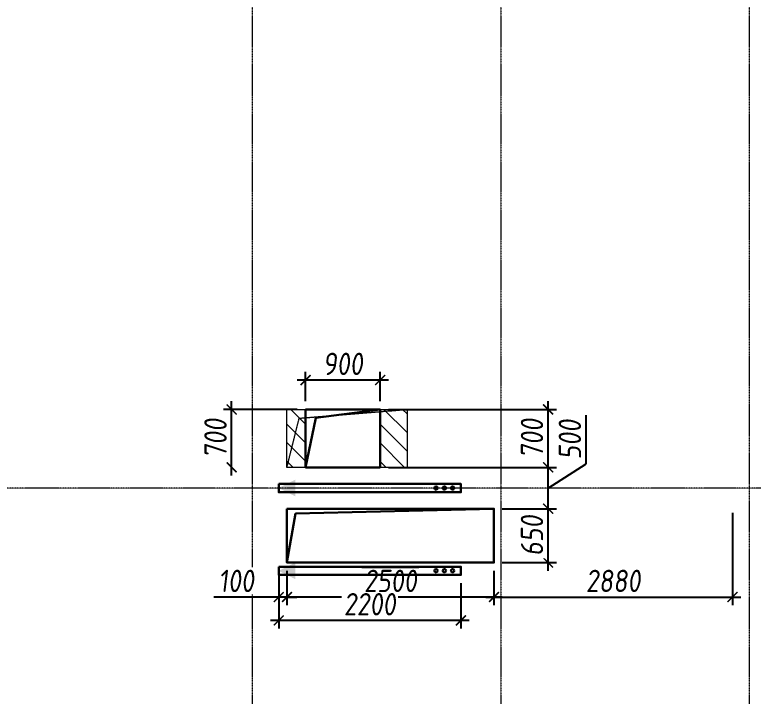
# Model space of a CAD drawing. Header units: millimetres. Extents: x -233751 to 529254, y -907864 to 285890.
# Drawn here: x -80163 to -71245, y -95915 to -87681 of the extents above; entities that cross this region are included whole.
import ezdxf

# ---------------------------------------------------------------- set-up
doc = ezdxf.new("R2010")
doc.units = ezdxf.units.MM
doc.linetypes.add('ADSK_Штриховая_ш2 п1', pattern=[3, 2, -1])
doc.linetypes.add('осевая', pattern=[2, 1.25, -0.25, 0.25, -0.25])
doc.layers.get('0').update_dxf_attribs({"lineweight": 30})
doc.layers.get('Defpoints').update_dxf_attribs({"lineweight": 0})
for name, color, linetype, lineweight in [('КР_Металл', 3, 'Continuous', 30), ('КР_Новые отверстия', 5, 'Continuous', 30), ('КР_Оси', 7, 'Continuous', 5), ('КР_Размеры отверстия', 7, 'Continuous', 5), ('КР_Размеры усиление', 1, 'Continuous', 5), ('КР_Сущ отверстия', 6, 'Continuous', 15)]:
    doc.layers.add(name, color=color, linetype=linetype, lineweight=lineweight)
doc.styles.add('ISOCPEUR', font='isocpeur.ttf', dxfattribs={"width": 0.85, "oblique": 7})
doc.dimstyles.new('R_100', dxfattribs={"dimtxt": 270, "dimasz": 120, "dimexe": 100, "dimexo": 100, "dimgap": 60, "dimtad": 1, "dimdec": 0, "dimrnd": 5, "dimzin": 0, "dimdsep": 46, "dimtxsty": 'ISOCPEUR', "dimblk": 'ARCHTICK', "dimcen": 0, "dimdle": 100, "dimclrd": 256, "dimclre": 256, "dimclrt": 256, "dimadec": 0, "dimazin": 0, "dimtfac": 2, "dimtdec": 0, "dimtmove": 0, "dimatfit": 3, "dimfxl": 1, "dimtvp": 3, "dimtfill": 1, "dimtolj": 1, "dimtzin": 0, "dimarcsym": 0})

# ---------------------------------------------------------------- blocks, each defined once
blk = doc.blocks.new('*U2150')
at = {"color": 0, "linetype": 'ByBlock', "lineweight": -2, "ltscale": 10}
blk.add_line((0, 0), (-71486.9, 0), dxfattribs=at)
blk = doc.blocks.new('*U2159')
at = {"color": 0, "linetype": 'ByBlock', "lineweight": -2, "ltscale": 10}
blk.add_line((0, 0), (0, -53277.8), dxfattribs=at)
blk = doc.blocks.new('*U2160')
at = {"color": 0, "linetype": 'ByBlock', "lineweight": -2, "ltscale": 10}
blk.add_line((0, 0), (0, -53277.8), dxfattribs=at)
blk = doc.blocks.new('*U2161')
at = {"color": 0, "linetype": 'ByBlock', "lineweight": -2, "ltscale": 10}
blk.add_line((0, 0), (0, -53277.8), dxfattribs=at)
blk = doc.blocks.new('_ArchTick')
at = {"color": 0, "linetype": 'ByBlock', "const_width": 0.15}
blk.add_lwpolyline([(-0.5, -0.5), (0.5, 0.5)], dxfattribs=at)
blk = doc.blocks.new('*D1153')
at = {"layer": 'Defpoints', "color": 0, "transparency": 16777216}
for p in [(-76650.9, -92094.2), (-76650.9, -92449.3), (-75750.9, -92449.3)]:
    blk.add_point(p, dxfattribs=at)
at = {"layer": 'КР_Размеры отверстия', "lineweight": -2, "transparency": 16777216}
for p, q in [((-76650.9, -92349.3), (-76650.9, -91994.2)), ((-75750.9, -92349.3), (-75750.9, -91994.2)), ((-75650.9, -92094.2), (-76750.9, -92094.2))]:
    blk.add_line(p, q, dxfattribs=at)
at = {"layer": 'КР_Размеры отверстия', "lineweight": -2, "transparency": 16777216, "xscale": 120, "yscale": 120, "zscale": 120, "rotation": 180}
blk.add_blockref('_ArchTick', (-76650.9, -92094.2), dxfattribs=at)
at = {"layer": 'КР_Размеры отверстия', "lineweight": -2, "transparency": 16777216, "xscale": 120, "yscale": 120, "zscale": 120}
blk.add_blockref('_ArchTick', (-75750.9, -92094.2), dxfattribs=at)
at = {"layer": 'КР_Размеры отверстия', "transparency": 16777216, "insert": (-76200.9, -91899.2), "char_height": 270, "attachment_point": 5, "style": 'ISOCPEUR', "bg_fill": 3, "box_fill_scale": 1.1, "bg_fill_color": 256, "bg_fill_true_color": 13158600, "bg_fill_transparency": 0}
blk.add_mtext('\\A1;900', dxfattribs=at)
blk = doc.blocks.new('*D1192')
at = {"layer": 'Defpoints', "color": 0, "transparency": 16777216}
for p in [(-77544, -92449.3), (-76650.9, -92449.3), (-77544, -93149.3)]:
    blk.add_point(p, dxfattribs=at)
at = {"layer": 'КР_Размеры отверстия', "lineweight": -2, "transparency": 16777216}
for p, q in [((-77544, -93249.3), (-77544, -92349.3)), ((-76750.9, -92449.3), (-77644, -92449.3))]:
    blk.add_line(p, q, dxfattribs=at)
at = {"layer": 'КР_Размеры отверстия', "lineweight": -2, "transparency": 16777216, "xscale": 120, "yscale": 120, "zscale": 120}
for p, rotation in [((-77544, -92449.3), 90), ((-77544, -93149.3), 270)]:
    blk.add_blockref('_ArchTick', p, dxfattribs=dict(at, rotation=rotation))
at = {"layer": 'КР_Размеры отверстия', "transparency": 16777216, "insert": (-77739, -92799.3), "char_height": 270, "attachment_point": 5, "rotation": 90, "style": 'ISOCPEUR', "bg_fill": 3, "box_fill_scale": 1.1, "bg_fill_color": 256, "bg_fill_true_color": 13158600, "bg_fill_transparency": 0}
blk.add_mtext('\\A1;700', dxfattribs=at)
blk = doc.blocks.new('*D1471')
at = {"layer": 'Defpoints', "color": 0, "transparency": 16777216}
for p in [(-76875.9, -94299.3), (-74375.9, -94299.3), (-76875.9, -94716.3)]:
    blk.add_point(p, dxfattribs=at)
at = {"layer": 'КР_Размеры отверстия', "lineweight": -2, "transparency": 16777216}
for p, q in [((-76875.9, -94399.3), (-76875.9, -94816.3)), ((-74375.9, -94399.3), (-74375.9, -94816.3)), ((-74275.9, -94716.3), (-76975.9, -94716.3))]:
    blk.add_line(p, q, dxfattribs=at)
at = {"layer": 'КР_Размеры отверстия', "lineweight": -2, "transparency": 16777216, "xscale": 120, "yscale": 120, "zscale": 120, "rotation": 180}
blk.add_blockref('_ArchTick', (-76875.9, -94716.3), dxfattribs=at)
at = {"layer": 'КР_Размеры отверстия', "lineweight": -2, "transparency": 16777216, "xscale": 120, "yscale": 120, "zscale": 120}
blk.add_blockref('_ArchTick', (-74375.9, -94716.3), dxfattribs=at)
at = {"layer": 'КР_Размеры отверстия', "transparency": 16777216, "insert": (-75625.9, -94521.3), "char_height": 270, "attachment_point": 5, "style": 'ISOCPEUR', "bg_fill": 3, "box_fill_scale": 1.1, "bg_fill_color": 256, "bg_fill_true_color": 13158600, "bg_fill_transparency": 0}
blk.add_mtext('\\A1;2500', dxfattribs=at)
blk = doc.blocks.new('*D1472')
at = {"layer": 'Defpoints', "color": 0, "transparency": 16777216}
for p in [(-76975.9, -94299.3), (-76875.9, -94299.3), (-76975.9, -94716.3)]:
    blk.add_point(p, dxfattribs=at)
at = {"layer": 'КР_Размеры отверстия', "lineweight": -2, "transparency": 16777216}
for p, q in [((-76975.9, -94399.3), (-76975.9, -94816.3)), ((-76875.9, -94399.3), (-76875.9, -94816.3)), ((-76975.9, -94716.3), (-77759.2, -94716.3)), ((-76875.9, -94716.3), (-76975.9, -94716.3)), ((-76875.9, -94716.3), (-76755.9, -94716.3))]:
    blk.add_line(p, q, dxfattribs=at)
at = {"layer": 'КР_Размеры отверстия', "lineweight": -2, "transparency": 16777216, "xscale": 120, "yscale": 120, "zscale": 120}
blk.add_blockref('_ArchTick', (-76975.9, -94716.3), dxfattribs=at)
at = {"layer": 'КР_Размеры отверстия', "lineweight": -2, "transparency": 16777216, "xscale": 120, "yscale": 120, "zscale": 120, "rotation": 180}
blk.add_blockref('_ArchTick', (-76875.9, -94716.3), dxfattribs=at)
at = {"layer": 'КР_Размеры отверстия', "transparency": 16777216, "insert": (-77487.5, -94521.3), "char_height": 270, "attachment_point": 5, "style": 'ISOCPEUR', "bg_fill": 3, "box_fill_scale": 1.1, "bg_fill_color": 256, "bg_fill_true_color": 13158600, "bg_fill_transparency": 0}
blk.add_mtext('\\A1;100', dxfattribs=at)
blk = doc.blocks.new('*D1473')
at = {"layer": 'Defpoints', "color": 0, "transparency": 16777216}
for p in [(-71495.8, -93599.3), (-74375.9, -94299.3), (-71495.8, -94716.3)]:
    blk.add_point(p, dxfattribs=at)
at = {"layer": 'КР_Размеры отверстия', "lineweight": -2, "transparency": 16777216}
for p, q in [((-71495.8, -93699.3), (-71495.8, -94816.3)), ((-74375.9, -94399.3), (-74375.9, -94816.3)), ((-74475.9, -94716.3), (-71395.8, -94716.3))]:
    blk.add_line(p, q, dxfattribs=at)
at = {"layer": 'КР_Размеры отверстия', "lineweight": -2, "transparency": 16777216, "xscale": 120, "yscale": 120, "zscale": 120, "rotation": 180}
blk.add_blockref('_ArchTick', (-74375.9, -94716.3), dxfattribs=at)
at = {"layer": 'КР_Размеры отверстия', "lineweight": -2, "transparency": 16777216, "xscale": 120, "yscale": 120, "zscale": 120}
blk.add_blockref('_ArchTick', (-71495.8, -94716.3), dxfattribs=at)
at = {"layer": 'КР_Размеры отверстия', "transparency": 16777216, "insert": (-72935.8, -94521.3), "char_height": 270, "attachment_point": 5, "style": 'ISOCPEUR', "bg_fill": 3, "box_fill_scale": 1.1, "bg_fill_color": 256, "bg_fill_true_color": 13158600, "bg_fill_transparency": 0}
blk.add_mtext('\\A1;2880', dxfattribs=at)
blk = doc.blocks.new('*D1474')
at = {"layer": 'Defpoints', "color": 0, "transparency": 16777216}
for p in [(-74375.9, -93649.3), (-73722.1, -93649.3), (-74375.9, -94299.3)]:
    blk.add_point(p, dxfattribs=at)
at = {"layer": 'КР_Размеры отверстия', "lineweight": -2, "transparency": 16777216}
for p, q in [((-73722.1, -94399.3), (-73722.1, -93549.3)), ((-74275.9, -93649.3), (-73622.1, -93649.3)), ((-74275.9, -94299.3), (-73622.1, -94299.3))]:
    blk.add_line(p, q, dxfattribs=at)
at = {"layer": 'КР_Размеры отверстия', "lineweight": -2, "transparency": 16777216, "xscale": 120, "yscale": 120, "zscale": 120}
for p, rotation in [((-73722.1, -93649.3), 90), ((-73722.1, -94299.3), 270)]:
    blk.add_blockref('_ArchTick', p, dxfattribs=dict(at, rotation=rotation))
at = {"layer": 'КР_Размеры отверстия', "transparency": 16777216, "insert": (-73917.1, -93974.3), "char_height": 270, "attachment_point": 5, "rotation": 90, "style": 'ISOCPEUR', "bg_fill": 3, "box_fill_scale": 1.1, "bg_fill_color": 256, "bg_fill_true_color": 13158600, "bg_fill_transparency": 0}
blk.add_mtext('\\A1;650', dxfattribs=at)
blk = doc.blocks.new('*D1475')
at = {"layer": 'Defpoints', "color": 0, "transparency": 16777216}
for p in [(-75750.9, -93149.3), (-73722.1, -93149.3), (-74375.9, -93649.3)]:
    blk.add_point(p, dxfattribs=at)
at = {"layer": 'КР_Размеры отверстия', "lineweight": -2, "transparency": 16777216}
for p, q in [((-73264.2, -93108.4), (-73264.2, -92519.2)), ((-73722.1, -93749.3), (-73722.1, -93049.3)), ((-75650.9, -93149.3), (-73622.1, -93149.3)), ((-73722.1, -93399.3), (-73264.2, -93108.4)), ((-74275.9, -93649.3), (-73622.1, -93649.3))]:
    blk.add_line(p, q, dxfattribs=at)
at = {"layer": 'КР_Размеры отверстия', "lineweight": -2, "transparency": 16777216, "xscale": 120, "yscale": 120, "zscale": 120, "rotation": 270}
blk.add_blockref('_ArchTick', (-73722.1, -93649.3), dxfattribs=at)
at = {"layer": 'КР_Размеры отверстия', "transparency": 16777216, "insert": (-73459.2, -92813.8), "char_height": 270, "attachment_point": 5, "rotation": 90, "style": 'ISOCPEUR', "bg_fill": 3, "box_fill_scale": 1.1, "bg_fill_color": 256, "bg_fill_true_color": 13158600, "bg_fill_transparency": 0}
blk.add_mtext('\\A1;500', dxfattribs=at)
at = {"layer": 'КР_Размеры отверстия', "lineweight": -2, "transparency": 16777216, "xscale": 120, "yscale": 120, "zscale": 120, "rotation": 90}
blk.add_blockref('_ArchTick', (-73722.1, -93149.3), dxfattribs=at)
blk = doc.blocks.new('*D1476')
at = {"layer": 'Defpoints', "color": 0, "transparency": 16777216}
for p in [(-75750.9, -92449.3), (-73722.1, -92449.3), (-75750.9, -93149.3)]:
    blk.add_point(p, dxfattribs=at)
at = {"layer": 'КР_Размеры отверстия', "lineweight": -2, "transparency": 16777216}
for p, q in [((-73722.1, -93249.3), (-73722.1, -92349.3)), ((-75650.9, -92449.3), (-73622.1, -92449.3)), ((-75650.9, -93149.3), (-73622.1, -93149.3))]:
    blk.add_line(p, q, dxfattribs=at)
at = {"layer": 'КР_Размеры отверстия', "lineweight": -2, "transparency": 16777216, "xscale": 120, "yscale": 120, "zscale": 120}
for p, rotation in [((-73722.1, -92449.3), 90), ((-73722.1, -93149.3), 270)]:
    blk.add_blockref('_ArchTick', p, dxfattribs=dict(at, rotation=rotation))
at = {"layer": 'КР_Размеры отверстия', "transparency": 16777216, "insert": (-73917.1, -92799.3), "char_height": 270, "attachment_point": 5, "rotation": 90, "style": 'ISOCPEUR', "bg_fill": 3, "box_fill_scale": 1.1, "bg_fill_color": 256, "bg_fill_true_color": 13158600, "bg_fill_transparency": 0}
blk.add_mtext('\\A1;700', dxfattribs=at)
blk = doc.blocks.new('*D1477')
at = {"layer": 'Defpoints', "color": 0, "transparency": 16777216}
for p in [(-76975.9, -94399.3), (-74775.2, -94449.3), (-76975.9, -94998)]:
    blk.add_point(p, dxfattribs=at)
at = {"layer": 'КР_Размеры усиление', "color": 3, "lineweight": -2, "transparency": 16777216}
for p, q in [((-76975.9, -94499.3), (-76975.9, -95098)), ((-74775.2, -94549.3), (-74775.2, -95098)), ((-74675.2, -94998), (-77075.9, -94998))]:
    blk.add_line(p, q, dxfattribs=at)
at = {"layer": 'КР_Размеры усиление', "color": 3, "lineweight": -2, "transparency": 16777216, "xscale": 120, "yscale": 120, "zscale": 120, "rotation": 180}
blk.add_blockref('_ArchTick', (-76975.9, -94998), dxfattribs=at)
at = {"layer": 'КР_Размеры усиление', "color": 3, "lineweight": -2, "transparency": 16777216, "xscale": 120, "yscale": 120, "zscale": 120}
blk.add_blockref('_ArchTick', (-74775.2, -94998), dxfattribs=at)
at = {"layer": 'КР_Размеры усиление', "color": 3, "transparency": 16777216, "insert": (-75875.6, -94803), "char_height": 270, "attachment_point": 5, "style": 'ISOCPEUR', "bg_fill": 3, "box_fill_scale": 1.1, "bg_fill_color": 256, "bg_fill_true_color": 13158600, "bg_fill_transparency": 0}
blk.add_mtext('\\A1;2200', dxfattribs=at)

msp = doc.modelspace()

# ---------------------------------------------------------------- hatches: boundary and pattern name
at = {"layer": 'КР_Металл', "lineweight": 5}
h = msp.add_hatch(color=6, dxfattribs=at)
h.dxf.hatch_style = 1
h.paths.add_polyline_path([(-76975.9, -93399.3), (-76775.9, -93499.3), (-76775.9, -93299.3)])
at = {"layer": 'КР_Сущ отверстия'}
h = msp.add_hatch(dxfattribs=at)
h.set_pattern_fill('ANSI31', scale=50, angle=90)
h.paths.add_polyline_path([(-76650.9, -92449.3), (-76875.9, -92449.3), (-76875.9, -93149.3), (-76650.9, -93149.3)])
h = msp.add_hatch(dxfattribs=at)
h.set_pattern_fill('ANSI31', scale=50, angle=90)
h.paths.add_polyline_path([(-75425.9, -92449.3), (-75750.9, -92449.3), (-75750.9, -93149.3), (-75425.9, -93149.3)])

# ---------------------------------------------------------------- linework, layer by layer
at = {"layer": 'КР_Новые отверстия'}
for points in [[(-76650.9, -92449.3), (-75750.9, -92449.3), (-75750.9, -93149.3), (-76650.9, -93149.3)], [(-76875.9, -93649.3), (-74375.9, -93649.3), (-74375.9, -94299.3), (-76875.9, -94299.3)]]:
    msp.add_lwpolyline(points, close=True, dxfattribs=at)
for points in [[(-76650.9, -93149.3), (-76527.5, -92549.9), (-75750.9, -92449.3)], [(-76875.9, -94299.3), (-76771.7, -93708.8), (-74375.9, -93649.3)]]:
    msp.add_lwpolyline(points, dxfattribs=at)
at = {"layer": 'КР_Сущ отверстия', "linetype": 'ADSK_Штриховая_ш2 п1', "ltscale": 0.25}
msp.add_lwpolyline([(-76875.9, -92449.3), (-75425.9, -92449.3), (-75425.9, -93149.3), (-76875.9, -93149.3)], close=True, dxfattribs=at)
at = {"layer": 'КР_Сущ отверстия', "linetype": 'ADSK_Штриховая_ш2 п1'}
msp.add_lwpolyline([(-76875.9, -93149.3), (-76728.4, -92555.6), (-75425.9, -92449.3)], dxfattribs=at)

# ---------------------------------------------------------------- block references
at = {"layer": 'КР_Оси', "linetype": 'осевая'}
for name, p in [('*U2159', (-77294.5, -65636.9)), ('*U2160', (-74294.5, -65636.9)), ('*U2161', (-71294.5, -65636.9)), ('*U2150', (-15166.2, -93399.3))]:
    msp.add_blockref(name, p, dxfattribs=at)

# ---------------------------------------------------------------- next in the draw order: dimensions: what is measured, and where the dimension line sits
at = {"layer": 'КР_Размеры отверстия'}
for base, p1, p2, picture, middle in [((-76650.9, -92094.2), (-75750.9, -92449.3), (-76650.9, -92449.3), '*D1153', (-76200.9, -91899.2)), ((-76875.9, -94716.3), (-74375.9, -94299.3), (-76875.9, -94299.3), '*D1471', (-75625.9, -94521.3))]:
    dim = msp.add_linear_dim(base=base, p1=p1, p2=p2, dimstyle='R_100', override={"dimpost": '\\X'}, dxfattribs=at)
    dim.commit()
    dim.dimension.update_dxf_attribs({"geometry": picture, "text_midpoint": middle})

# ---------------------------------------------------------------- next in the draw order: dimensions: what is measured, and where the dimension line sits
dim = msp.add_linear_dim(base=(-77544, -92449.3), p1=(-77544, -93149.3), p2=(-76650.9, -92449.3), angle=90, dimstyle='R_100', override={"dimpost": '\\X'}, dxfattribs=at)
dim.commit()
dim.dimension.update_dxf_attribs({"geometry": '*D1192', "text_midpoint": (-77739, -92799.3)})
for base, p1, p2, picture, middle in [((-71495.8, -94716.3), (-74375.9, -94299.3), (-71495.8, -93599.3), '*D1473', (-72935.8, -94521.3)), ((-76975.9, -94716.3), (-76875.9, -94299.3), (-76975.9, -94299.3), '*D1472', (-77487.5, -94521.3))]:
    dim = msp.add_linear_dim(base=base, p1=p1, p2=p2, dimstyle='R_100', override={"dimpost": '\\X'}, dxfattribs=at)
    dim.commit()
    dim.dimension.update_dxf_attribs({"geometry": picture, "text_midpoint": middle})

# ---------------------------------------------------------------- next in the draw order: dimensions: what is measured, and where the dimension line sits
dim = msp.add_linear_dim(base=(-73722.1, -93649.3), p1=(-74375.9, -94299.3), p2=(-74375.9, -93649.3), angle=270, dimstyle='R_100', override={"dimpost": '\\X'}, dxfattribs=at)
dim.commit()
dim.dimension.update_dxf_attribs({"geometry": '*D1474', "text_midpoint": (-73917.1, -93974.3)})
at = {"layer": 'КР_Размеры усиление'}
dim = msp.add_linear_dim(base=(-76975.9, -94998), p1=(-74775.2, -94449.3), p2=(-76975.9, -94399.3), dimstyle='R_100', override={"dimpost": '\\X', "dimclrd": 3, "dimclre": 3, "dimclrt": 3, "dimtmove": 1}, dxfattribs=at)
dim.commit()
dim.dimension.update_dxf_attribs({"geometry": '*D1477', "text_midpoint": (-75875.6, -94803)})

# ---------------------------------------------------------------- next in the draw order: hatches: boundary and pattern name
at = {"layer": 'КР_Металл', "lineweight": 5}
h = msp.add_hatch(color=6, dxfattribs=at)
h.dxf.hatch_style = 1
h.paths.add_polyline_path([(-76975.9, -94399.3), (-76775.9, -94499.3), (-76775.9, -94299.3)])

# ---------------------------------------------------------------- next in the draw order: linework, layer by layer
at = {"layer": 'КР_Металл'}
msp.add_lwpolyline([(-76975.9, -94349.3), (-76975.9, -94449.3), (-74775.2, -94449.3), (-74775.2, -94349.3)], close=True, dxfattribs=at)
for centre in [(-75075.2, -94399.3), (-74975.2, -94399.3), (-74875.2, -94399.3)]:
    msp.add_circle(centre, 20, dxfattribs=at)

# ---------------------------------------------------------------- next in the draw order: dimensions: what is measured, and where the dimension line sits
at = {"layer": 'КР_Размеры отверстия'}
dim = msp.add_linear_dim(base=(-73722.1, -93149.3), p1=(-74375.9, -93649.3), p2=(-75750.9, -93149.3), angle=90, dimstyle='R_100', override={"dimpost": '\\X', "dimtmove": 1}, dxfattribs=at)
dim.commit()
dim.dimension.update_dxf_attribs({"geometry": '*D1475', "text_midpoint": (-73264.2, -93048.4), "dimtype": 160})

# ---------------------------------------------------------------- next in the draw order: linework, layer by layer
at = {"layer": 'КР_Металл'}
msp.add_lwpolyline([(-76975.9, -93349.3), (-76975.9, -93449.3), (-74775.2, -93449.3), (-74775.2, -93349.3)], close=True, dxfattribs=at)
for centre in [(-75075.2, -93399.3), (-74975.2, -93399.3), (-74875.2, -93399.3)]:
    msp.add_circle(centre, 20, dxfattribs=at)

# ---------------------------------------------------------------- next in the draw order: dimensions: what is measured, and where the dimension line sits
at = {"layer": 'КР_Размеры отверстия'}
dim = msp.add_linear_dim(base=(-73722.1, -92449.3), p1=(-75750.9, -93149.3), p2=(-75750.9, -92449.3), angle=90, dimstyle='R_100', override={"dimpost": '\\X'}, dxfattribs=at)
dim.commit()
dim.dimension.update_dxf_attribs({"geometry": '*D1476', "text_midpoint": (-73917.1, -92799.3)})

doc.saveas('drawing.dxf')
